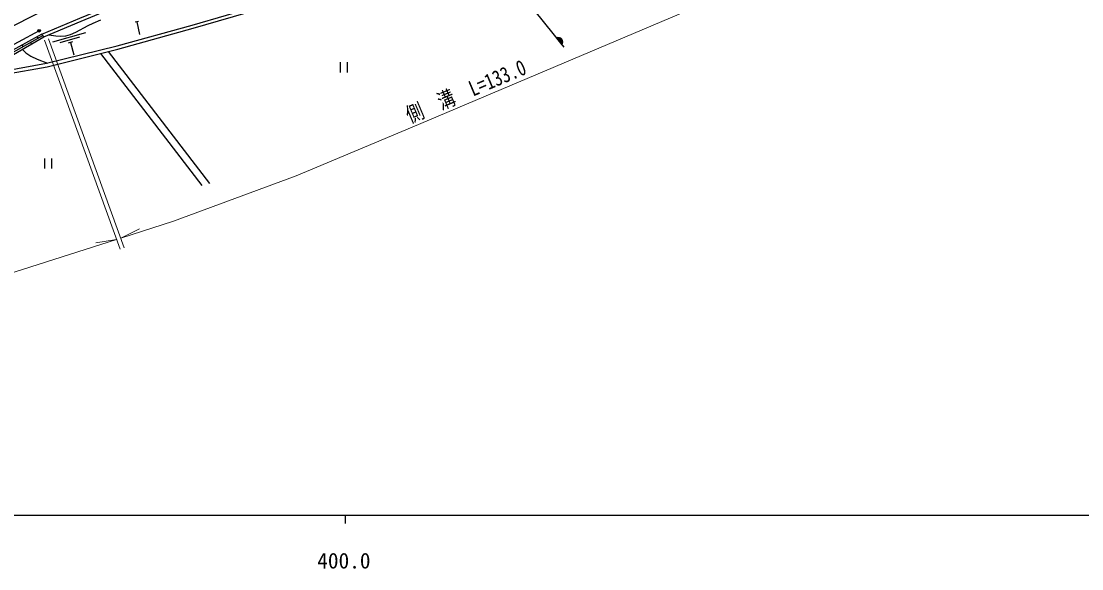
# Model space of a CAD drawing. Units: millimetres at full size, sheet at 1:1000; details may follow other scales. Extents: x 40000 to 680000, y 20000 to 380000.
# Drawn here: x 430099 to 554164, y 198715 to 262723 of the extents above; entities that cross this region are included whole.
import ezdxf
from ezdxf.enums import TextEntityAlignment as Align

# ---------------------------------------------------------------- set-up
doc = ezdxf.new("R2010")
doc.units = ezdxf.units.MM
doc.header["$LTSCALE"] = 1000
doc.linetypes.add('CHAIN', pattern=[18.5, 12, -1.5, 3.5, -1.5])
doc.linetypes.add('DASHED', pattern=[7.5, 6, -1.5])
for name, color, linetype, lineweight in [('M-BGD', 7, 'Continuous', 25), ('M-BMK', 2, 'CHAIN', 13), ('M-STR-HTXT', 7, 'Continuous', 13), ('M-TTL-BAND', 7, 'Continuous', 25)]:
    doc.layers.add(name, color=color, linetype=linetype, lineweight=lineweight)
doc.styles.add('ＭＳ ゴシック', font='')
doc.styles.get('ＭＳ ゴシック').set_extended_font_data('MS Gothic')

msp = doc.modelspace()

# ---------------------------------------------------------------- hatches: boundary and pattern name
at = {"layer": 'M-BGD'}
for points in [[(432332, 261684, -0.41421), (432270, 261481, -0.41421), (432067, 261542, -1)], [(492714, 260754, -0.82183), (493335, 259982)]]:
    msp.add_hatch(color=256, dxfattribs=at).paths.add_polyline_path(points)

# ---------------------------------------------------------------- linework, layer by layer
for p, q in [((483601, 272080), (493563, 259699)), ((443821, 262696), (443410, 262606)), ((443615, 262651), (443939, 261186)), ((432085, 260745), (431984, 260930)), ((437606, 261365), (433761, 260264)), ((436920, 260856), (434613, 260196)), ((492714, 260754), (493335, 259982)), ((430340, 259767), (430230, 259969)), ((431321, 260059), (431213, 260256)), ((436118, 260315), (435580, 260161)), ((435849, 260238), (436262, 258796)), ((439358, 258959), (451218, 243513)), ((440263, 259184), (452123, 243739)), ((467427, 257946), (467427, 256746)), ((468227, 257946), (468227, 256746)), ((432836, 246693), (432836, 245493)), ((433636, 246693), (433636, 245493))]:
    msp.add_line(p, q, dxfattribs=at)
at = {"layer": 'M-BGD', "linetype": 'DASHED'}
msp.add_lwpolyline([(432507, 261216), (436952, 263084), (448137, 267762), (460070, 272791), (471638, 277765), (487534, 284461), (517968, 297448), (538118, 305500), (557326, 313087)], dxfattribs=at)
at = {"layer": 'M-BGD'}
for points in [[(432762, 260889), (437107, 262716), (448292, 267393), (460226, 272423), (471795, 277397), (487691, 284093), (518121, 297079), (538266, 305128), (557459, 312709)], [(368293, 251661), (377011, 252517), (382311, 253454), (397358, 254773), (410218, 255893), (424628, 259941), (443511, 269467), (455586, 274345), (467034, 278959), (479587, 284214), (491532, 289292), (503612, 294394), (519144, 300983), (531287, 306208)], [(368841, 244151), (379046, 246318), (387618, 247864), (409499, 251278), (421820, 254757), (425247, 255772), (426172, 256080), (427142, 256343), (428255, 256522), (433146, 257410), (441415, 259471), (450221, 261896), (470279, 267762), (484434, 272350)], [(368971, 244588), (378969, 246711), (387552, 248259), (409414, 251669), (421709, 255141), (425127, 256154), (426056, 256463), (427058, 256735), (428188, 256916), (433062, 257801), (441313, 259858), (450112, 262281), (470161, 268145), (484311, 272730)], [(433331, 261129), (434140, 261006), (434737, 260988), (435331, 261026), (435871, 261180), (436508, 261443), (437931, 262208), (438522, 262505), (439418, 262876)], [(432199, 261613), (424777, 257632), (410473, 253379), (388540, 251755)], [(388574, 251265), (388625, 250523), (393400, 250851), (409441, 252013), (425623, 256775), (432762, 260889), (432507, 261216)], [(432507, 261216), (425536, 257398), (410083, 252894), (388592, 251267)], [(388606, 250798), (409564, 252364), (425721, 257179), (432635, 261053)], [(430236, 259433), (430626, 259019), (431224, 258640), (431962, 258301), (433173, 257829)]]:
    msp.add_lwpolyline(points, dxfattribs=at)
msp.add_circle((432199, 261613), 150, dxfattribs=at)
msp.add_arc((492948, 260306), 505, 319.99, 117.64819, dxfattribs=at)
at = {"layer": 'M-BMK'}
msp.add_arc((335215, 553715), 300000, 253.09975, 289.18159, dxfattribs=at)
at = {"layer": 'M-STR-HTXT'}
for p, q in [((433284, 260683), (442146, 236239)), ((432814, 260512), (441672, 236080)), ((441735, 237374), (443947, 238438)), ((441258, 237222), (438838, 236809))]:
    msp.add_line(p, q, dxfattribs=at)
for points in [[(441735, 237374), (447909, 239343), (462260, 244635), (475834, 250357), (541335, 278064), (552600, 282850), (559067, 285468), (566052, 288187)], [(391263, 224695), (402387, 226624), (426545, 232531), (441258, 237222)]]:
    msp.add_lwpolyline(points, dxfattribs=at)
at = {"layer": 'M-TTL-BAND'}
for p, q in [((40000, 205000), (579000, 205000)), ((468000, 205000), (468000, 204000))]:
    msp.add_line(p, q, dxfattribs=at)

# ---------------------------------------------------------------- texts
at = {"layer": 'M-STR-HTXT', "style": 'ＭＳ ゴシック', "width": 0.8}
msp.add_text('側\u3000溝\u3000L=133.0', height=1833, rotation=22.929, dxfattribs=at).set_placement((482681, 253197), align=Align.BOTTOM_CENTER)
at = {"layer": 'M-TTL-BAND', "style": 'ＭＳ ゴシック'}
msp.add_text('400.0', height=1833, dxfattribs=at).set_placement((467844, 198195), align=Align.BOTTOM_CENTER)

doc.saveas('drawing.dxf')
